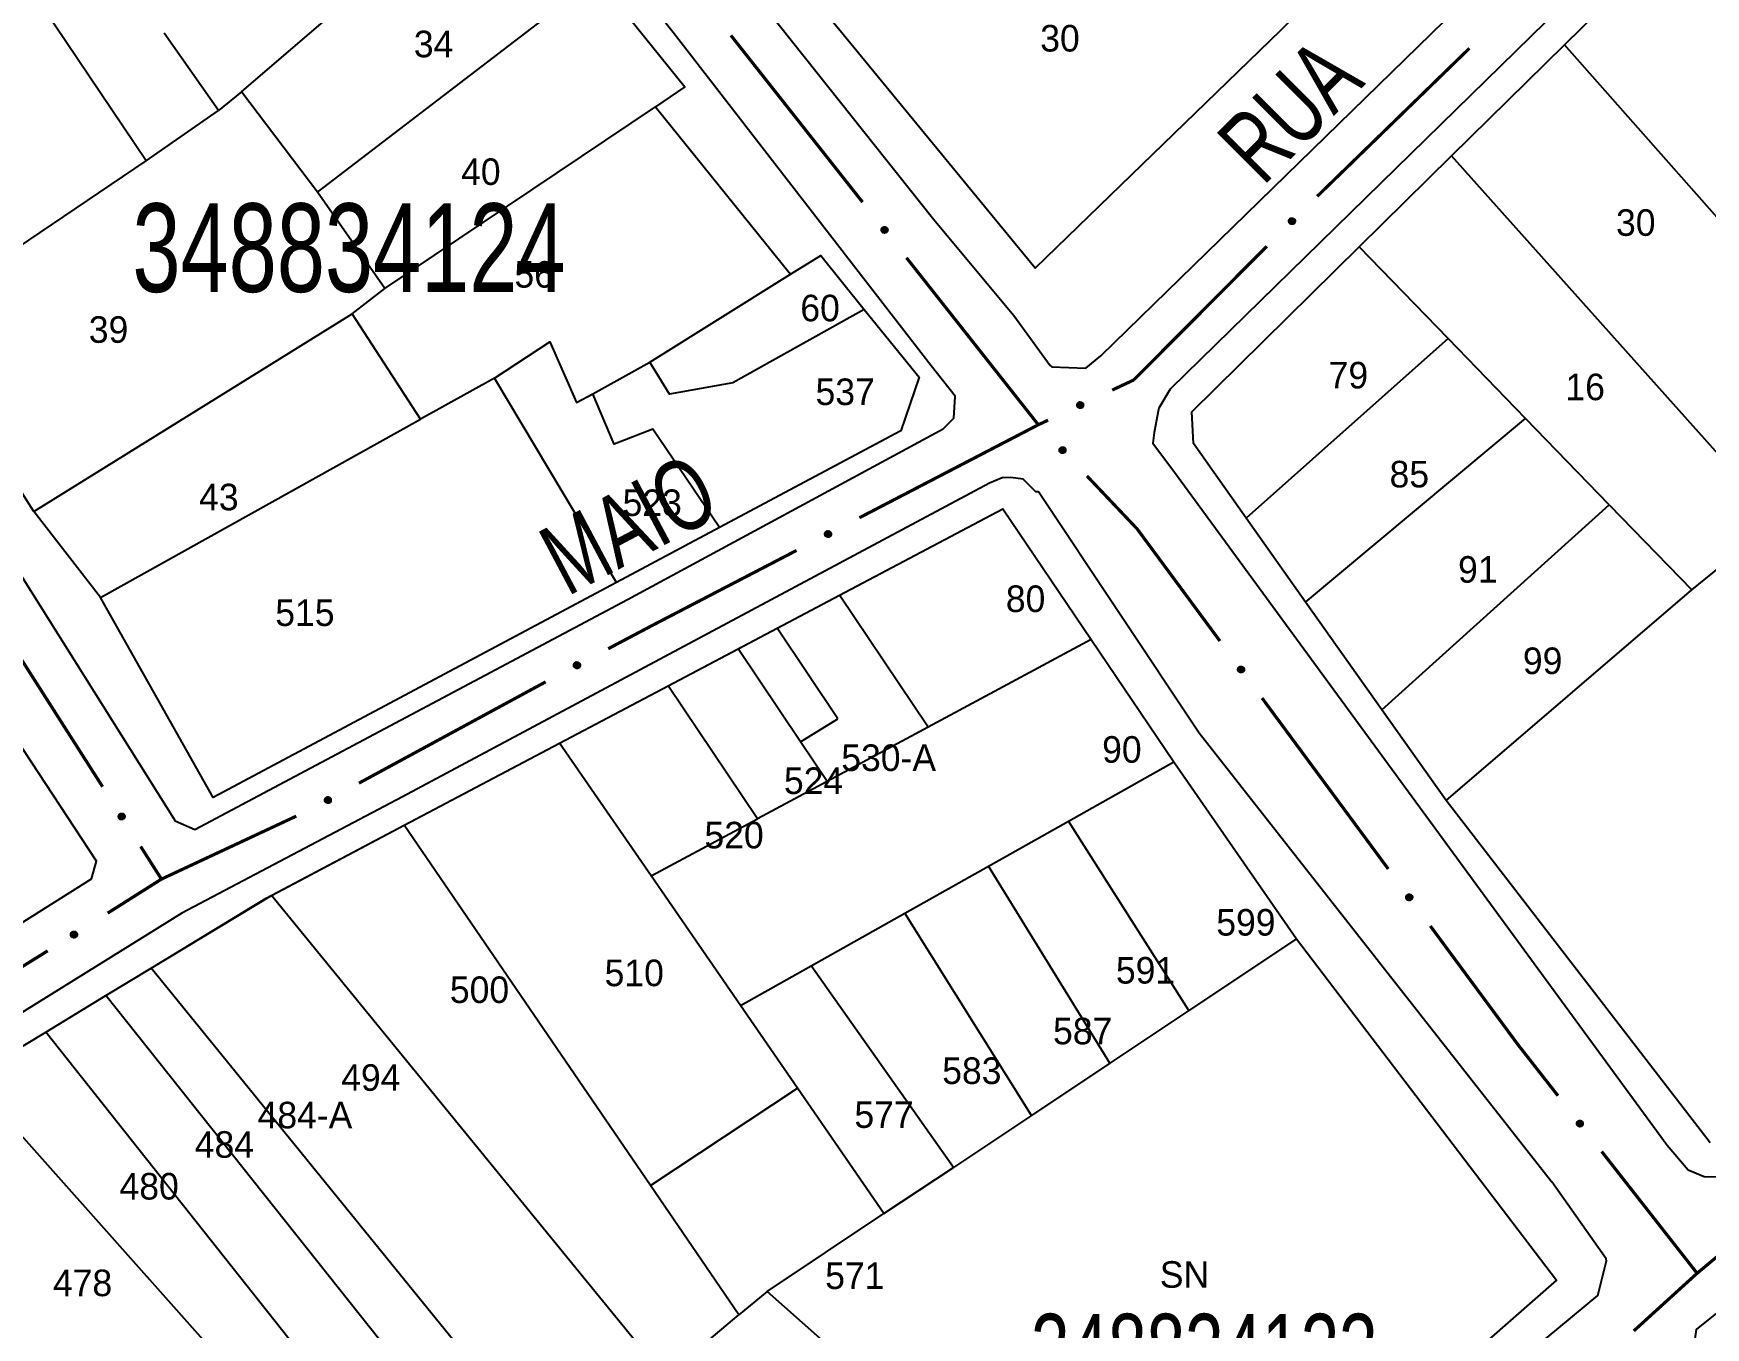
# Model space of a CAD drawing. Extents: x 199577 to 200882, y 4838726 to 4840156.
# Drawn here: x 200110.4 to 200204.8, y 4839526.4 to 4839599.4 of the extents above; entities that cross this region are included whole.
import ezdxf
from ezdxf.enums import TextEntityAlignment as Align

# ---------------------------------------------------------------- set-up
doc = ezdxf.new("R2010")
doc.units = 0
doc.header["$LTSCALE"] = 1.5
doc.header["$MEASUREMENT"] = 0
for name, color, linetype in [('CD_MALHA_LOTES', 7, 'CONTINUOUS'), ('CD_TXT_QUADRA', 2, 'CONTINUOUS'), ('RU-QUADRA', 210, 'CONTINUOUS'), ('SV-EIXO-RUA-PAV', 20, 'CONTINUOUS'), ('SV-RUA-PAVIM', 7, 'CONTINUOUS'), ('SV-TXT-RUA-PAV', 7, 'CONTINUOUS'), ('Th_NmrPorta', 1, 'CONTINUOUS')]:
    doc.layers.add(name, color=color, linetype=linetype)
doc.styles.add('ARIAL', font='ARIAL.SHX')

msp = doc.modelspace()

# ---------------------------------------------------------------- linework, layer by layer
at = {"layer": 'CD_MALHA_LOTES', "linetype": 'Continuous', "flags": 128}
for points in [[(200116.73, 4839592.24), (200101.24, 4839615.25)], [(200122.13, 4839596.15), (200137.06, 4839608.96)], [(200196.85, 4839598.8), (200202.87, 4839604.72)], [(200126.41, 4839590.48), (200142.21, 4839602.58)], [(200142.21, 4839602.58), (200147.16, 4839596.43)], [(200180.81, 4839599.6), (200166.96, 4839586.18), (200155.85, 4839599.69)], [(200120.82, 4839595.08), (200117.75, 4839599.46)], [(200190.47, 4839592.52), (200196.85, 4839598.8)], [(200215.81, 4839577.36), (200196.85, 4839598.8)], [(200122.13, 4839596.15), (200120.82, 4839595.08)], [(200126.41, 4839590.48), (200122.13, 4839596.15)], [(200147.16, 4839596.43), (200145.51, 4839595.29)], [(200116.73, 4839592.24), (200120.82, 4839595.08)], [(200130.22, 4839585.04), (200145.51, 4839595.29)], [(200145.51, 4839595.29), (200153.13, 4839585.84)], [(200103.46, 4839583.29), (200116.73, 4839592.24)], [(200185.26, 4839587.38), (200190.47, 4839592.52)], [(200208.89, 4839571.94), (200190.47, 4839592.52)], [(200130.22, 4839585.04), (200126.41, 4839590.48)], [(200178.87, 4839572.06), (200175.89, 4839576.28), (200175.8, 4839578.07), (200185.26, 4839587.38)], [(200190.27, 4839582.21), (200185.26, 4839587.38)], [(200153.13, 4839585.84), (200154.84, 4839586.9)], [(200154.84, 4839586.9), (200157.3, 4839583.85)], [(200145.19, 4839580.88), (200153.13, 4839585.84)], [(200128.37, 4839583.6), (200130.22, 4839585.04)], [(200110.39, 4839572.45), (200128.37, 4839583.6)], [(200132.23, 4839577.65), (200128.37, 4839583.6)], [(200157.3, 4839583.85), (200149.87, 4839579.7), (200146.29, 4839579.07), (200145.19, 4839580.88)], [(200157.3, 4839583.85), (200160.39, 4839580.02), (200159.37, 4839577), (200149.12, 4839571.53)], [(200110.39, 4839572.45), (200103.46, 4839583.29)], [(200136.41, 4839579.98), (200139.54, 4839582.03), (200141.05, 4839578.59), (200141.96, 4839579.09)], [(200190.27, 4839582.21), (200178.87, 4839572.06)], [(200194.64, 4839577.7), (200190.27, 4839582.21)], [(200141.96, 4839579.09), (200145.19, 4839580.88)], [(200136.41, 4839579.98), (200132.23, 4839577.65)], [(200143.31, 4839568.44), (200136.41, 4839579.98)], [(200149.12, 4839571.53), (200145.35, 4839577.1), (200143.17, 4839576.25), (200141.96, 4839579.09)], [(200114.15, 4839567.59), (200132.23, 4839577.65)], [(200182.22, 4839567.33), (200194.64, 4839577.7)], [(200199.38, 4839572.82), (200194.64, 4839577.7)], [(200114.15, 4839567.59), (200110.39, 4839572.45)], [(200155.89, 4839567.71), (200165.12, 4839572.59)], [(200165.12, 4839572.59), (200170.11, 4839565.21)], [(200186.54, 4839561.24), (200199.38, 4839572.82)], [(200199.38, 4839572.82), (200204.04, 4839568.01)], [(200149.12, 4839571.53), (200143.31, 4839568.44)], [(200182.22, 4839567.33), (200178.87, 4839572.06)], [(200204.04, 4839568.01), (200208.89, 4839571.94)], [(200143.31, 4839568.44), (200120.53, 4839556.29), (200114.15, 4839567.59)], [(200152.37, 4839565.85), (200155.89, 4839567.71)], [(200160.91, 4839560.27), (200155.89, 4839567.71)], [(200190.16, 4839556.12), (200204.04, 4839568.01)], [(200186.54, 4839561.24), (200182.22, 4839567.33)], [(200150.17, 4839564.69), (200152.37, 4839565.85)], [(200155.8, 4839560.74), (200152.37, 4839565.85)], [(200146.22, 4839562.6), (200150.17, 4839564.69)], [(200153.7, 4839559.44), (200150.17, 4839564.69)], [(200170.11, 4839565.21), (200160.91, 4839560.27)], [(200170.11, 4839565.21), (200174.79, 4839558.3)], [(200140.09, 4839559.36), (200146.22, 4839562.6)], [(200151.26, 4839555.08), (200146.22, 4839562.6)], [(200190.16, 4839556.12), (200186.54, 4839561.24)], [(200153.7, 4839559.44), (200155.8, 4839560.74)], [(200160.91, 4839560.27), (200155.21, 4839557.2)], [(200131.31, 4839554.72), (200140.09, 4839559.36)], [(200145.26, 4839551.86), (200140.09, 4839559.36)], [(200155.21, 4839557.2), (200153.7, 4839559.44)], [(200168.84, 4839554.96), (200174.79, 4839558.3)], [(200174.79, 4839558.3), (200181.72, 4839548.31)], [(200155.21, 4839557.2), (200151.26, 4839555.08)], [(200205.08, 4839536.78), (200190.16, 4839556.12)], [(200123.81, 4839550.75), (200131.31, 4839554.72)], [(200145.22, 4839534.37), (200131.31, 4839554.72)], [(200145.26, 4839551.86), (200151.26, 4839555.08)], [(200164.32, 4839552.41), (200168.84, 4839554.96)], [(200175.64, 4839544.26), (200168.84, 4839554.96)], [(200159.58, 4839549.75), (200164.32, 4839552.41)], [(200171.16, 4839541.28), (200164.32, 4839552.41)], [(200150.31, 4839544.54), (200145.26, 4839551.86)], [(200117.02, 4839546.66), (200123.81, 4839550.75)], [(200146.03, 4839523.55), (200123.81, 4839550.75)], [(200154.3, 4839546.78), (200159.58, 4839549.75)], [(200166.74, 4839538.34), (200159.58, 4839549.75)], [(200181.72, 4839548.31), (200175.64, 4839544.26)], [(200181.72, 4839548.31), (200196.39, 4839529.03)], [(200150.31, 4839544.54), (200154.3, 4839546.78)], [(200162.33, 4839535.4), (200154.3, 4839546.78)], [(200114.45, 4839545.1), (200117.02, 4839546.66)], [(200134.85, 4839524.7), (200117.02, 4839546.66)], [(200111.06, 4839543.04), (200114.45, 4839545.1)], [(200132.35, 4839522.62), (200114.45, 4839545.1)], [(200153.53, 4839539.87), (200150.31, 4839544.54)], [(200175.64, 4839544.26), (200171.16, 4839541.28)], [(200106.78, 4839540.45), (200111.06, 4839543.04)], [(200129.27, 4839520.07), (200111.06, 4839543.04)], [(200171.16, 4839541.28), (200166.74, 4839538.34)], [(200126.78, 4839518), (200106.78, 4839540.45)], [(200145.22, 4839534.37), (200153.53, 4839539.87)], [(200158.41, 4839532.79), (200153.53, 4839539.87)], [(200166.74, 4839538.34), (200162.33, 4839535.4)], [(200158.41, 4839532.79), (200162.33, 4839535.4)], [(200150.22, 4839527.07), (200145.22, 4839534.37)], [(200151.82, 4839528.4), (200158.41, 4839532.79)], [(200196.39, 4839529.03), (200173.62, 4839509.06)], [(200151.82, 4839528.4), (200150.22, 4839527.07)], [(200173.62, 4839509.06), (200151.82, 4839528.4)], [(200146.03, 4839523.55), (200150.22, 4839527.07)]]:
    msp.add_lwpolyline(points, dxfattribs=at)
at = {"layer": 'RU-QUADRA', "linetype": 'Continuous', "flags": 128}
for points in [[(200231.35, 4839641.84), (200224.54, 4839635.39), (200218.74, 4839629.9), (200214.81, 4839633.74), (200209.72, 4839628.63), (200204.36, 4839623.24), (200197.07, 4839615.92), (200180.81, 4839599.6), (200166.96, 4839586.18), (200155.85, 4839599.69), (200148.94, 4839608.08), (200136.51, 4839623.2), (200126.3, 4839635.62), (200137.87, 4839646.84)], [(200205.08, 4839536.78), (200190.16, 4839556.12), (200186.54, 4839561.24), (200182.22, 4839567.33), (200178.87, 4839572.06), (200175.89, 4839576.28), (200175.8, 4839578.07), (200185.26, 4839587.38), (200190.47, 4839592.52), (200196.85, 4839598.8), (200202.87, 4839604.72), (200211.65, 4839613.38)], [(200090.26, 4839522.78), (200095.92, 4839529.77), (200099.4, 4839534.07), (200101.6, 4839536.8), (200106.78, 4839540.45), (200111.06, 4839543.04), (200114.45, 4839545.1), (200117.02, 4839546.66), (200123.52, 4839550.6), (200131.31, 4839554.72), (200140.09, 4839559.36), (200146.22, 4839562.6), (200152.37, 4839565.85), (200155.89, 4839567.71), (200165.12, 4839572.59), (200170.11, 4839565.21), (200174.79, 4839558.3), (200181.72, 4839548.31), (200196.39, 4839529.03), (200173.62, 4839509.06)]]:
    msp.add_lwpolyline(points, dxfattribs=at)
msp.add_lwpolyline([(200089.19, 4839605.85), (200101.24, 4839615.25), (200104.77, 4839618), (200113.02, 4839624.44), (200120.13, 4839629.98), (200137.06, 4839608.96), (200142.21, 4839602.58), (200147.16, 4839596.43), (200145.51, 4839595.29), (200153.13, 4839585.84), (200154.84, 4839586.9), (200157.3, 4839583.85), (200160.39, 4839580.02), (200159.37, 4839577), (200149.12, 4839571.53), (200143.31, 4839568.44), (200120.53, 4839556.29), (200114.15, 4839567.59), (200110.39, 4839572.45), (200103.46, 4839583.29)], close=True, dxfattribs=at)
at = {"layer": 'SV-EIXO-RUA-PAV', "const_width": 0.18}
for points in [[(200149.76547, 4839599.327169), (200157.202847, 4839589.909876)], [(200191.482687, 4839598.603537), (200182.879766, 4839590.237549)], [(200180.038984, 4839587.42171), (200172.983288, 4839580.335304)], [(200159.681973, 4839586.770778), (200167.119351, 4839577.353484)], [(200172.52, 4839579.87), (200171.303918, 4839579.299186)], [(200172.983288, 4839580.335304), (200172.52, 4839579.87)], [(200167.13, 4839577.34), (200157.024148, 4839572.087921)], [(200167.682971, 4839577.599557), (200167.13, 4839577.34)], [(200169.871613, 4839574.450988), (200172.625055, 4839571.549512)], [(200172.625055, 4839571.549512), (200172.71, 4839571.46)], [(200172.71, 4839571.46), (200177.389211, 4839565.123931)], [(200153.474855, 4839570.24333), (200145.488945, 4839566.092999)], [(200107.823332, 4839567.015464), (200114.274165, 4839556.89683)], [(200145.31, 4839566), (200142.836357, 4839564.691662)], [(200145.488945, 4839566.092999), (200145.31, 4839566)], [(200139.301197, 4839562.820144), (200128.752703, 4839557.099192)], [(200179.765471, 4839561.906263), (200186.894251, 4839552.253258)], [(200125.21403, 4839555.236853), (200117.965893, 4839551.850925)], [(200116.424443, 4839553.523952), (200117.499582, 4839551.837513)], [(200117.6, 4839551.68), (200114.560515, 4839549.758063)], [(200117.499582, 4839551.837513), (200117.6, 4839551.68)], [(200117.965893, 4839551.850925), (200117.6, 4839551.68)], [(200189.270511, 4839549.03559), (200194.023031, 4839542.600254)], [(200111.173448, 4839547.630248), (200106.080668, 4839544.45793)], [(200194.023031, 4839542.600254), (200194.23, 4839542.32)], [(200194.23, 4839542.32), (200196.482497, 4839539.445894)], [(200198.949901, 4839536.297574), (200203.884709, 4839530.000935)], [(200208.302893, 4839532.729031), (200204.464942, 4839529.524327)], [(200203.884709, 4839530.000935), (200204.34, 4839529.42)], [(200204.34, 4839529.42), (200200.76236, 4839526.164348)], [(200204.464942, 4839529.524327), (200204.34, 4839529.42)]]:
    msp.add_lwpolyline(points, dxfattribs=at)
at = {"layer": 'SV-EIXO-RUA-PAV'}
for points in [[(200158.439748, 4839588.52131), (200158.488399, 4839588.516292), (200158.529185, 4839588.502032), (200158.55978, 4839588.480347), (200158.581819, 4839588.454135), (200158.601346, 4839588.424779), (200158.614503, 4839588.390839), (200158.620762, 4839588.349934), (200158.616072, 4839588.301096), (200158.598717, 4839588.260274), (200158.579062, 4839588.229142), (200158.553053, 4839588.204587), (200158.524218, 4839588.186096), (200158.48851, 4839588.173594), (200158.446996, 4839588.167656), (200158.398001, 4839588.173561), (200158.358111, 4839588.187816), (200158.329069, 4839588.209568), (200158.304549, 4839588.235872), (200158.284973, 4839588.266081), (200158.272249, 4839588.299472), (200158.266346, 4839588.341281), (200158.272815, 4839588.389562), (200158.286578, 4839588.42951), (200158.307916, 4839588.458849), (200158.334356, 4839588.482407), (200158.363562, 4839588.50235), (200158.397129, 4839588.516996), (200158.439748, 4839588.52131)], [(200181.629507, 4839588.86314), (200181.630306, 4839588.814238), (200181.620993, 4839588.772046), (200181.603097, 4839588.739091), (200181.579689, 4839588.714094), (200181.552862, 4839588.691217), (200181.520726, 4839588.67412), (200181.480855, 4839588.663045), (200181.431805, 4839588.661899), (200181.38921, 4839588.67428), (200181.355963, 4839588.690096), (200181.328492, 4839588.713004), (200181.306705, 4839588.739438), (200181.290049, 4839588.773406), (200181.27922, 4839588.813921), (200181.279262, 4839588.86327), (200181.288676, 4839588.904572), (200181.306822, 4839588.935993), (200181.330027, 4839588.963465), (200181.357695, 4839588.986492), (200181.389338, 4839589.003093), (200181.43015, 4839589.013922), (200181.478857, 4839589.013236), (200181.520157, 4839589.004317), (200181.551825, 4839588.986616), (200181.578357, 4839588.963163), (200181.601629, 4839588.936534), (200181.62016, 4839588.904945), (200181.629507, 4839588.86314)], [(200169.670283, 4839578.410774), (200169.654325, 4839578.364542), (200169.631156, 4839578.328071), (200169.603077, 4839578.303215), (200169.572537, 4839578.28772), (200169.539508, 4839578.275386), (200169.503464, 4839578.270299), (200169.462208, 4839578.273514), (200169.415719, 4839578.289196), (200169.379918, 4839578.315386), (200169.354076, 4839578.341611), (200169.336085, 4839578.372526), (200169.324642, 4839578.404813), (200169.320595, 4839578.442428), (200169.324262, 4839578.484205), (200169.341162, 4839578.53057), (200169.364122, 4839578.566169), (200169.391913, 4839578.589498), (200169.423107, 4839578.607389), (200169.456978, 4839578.619576), (200169.492389, 4839578.624366), (200169.534445, 4839578.620599), (200169.579986, 4839578.603311), (200169.615753, 4839578.580817), (200169.639466, 4839578.553361), (200169.656388, 4839578.522254), (200169.669161, 4839578.489276), (200169.675783, 4839578.453256), (200169.670283, 4839578.410774)], [(200168.475838, 4839576.081722), (200168.524743, 4839576.081135), (200168.566654, 4839576.07063), (200168.599088, 4839576.051808), (200168.623413, 4839576.027701), (200168.64552, 4839576.000236), (200168.661699, 4839575.967628), (200168.67164, 4839575.927459), (200168.671395, 4839575.878397), (200168.657812, 4839575.83617), (200168.64106, 4839575.803384), (200168.617383, 4839575.776573), (200168.590343, 4839575.755544), (200168.555915, 4839575.739858), (200168.51511, 4839575.730182), (200168.465782, 4839575.731621), (200168.424764, 4839575.742202), (200168.39387, 4839575.761232), (200168.367066, 4839575.785205), (200168.344833, 4839575.813516), (200168.329135, 4839575.845616), (200168.319466, 4839575.886718), (200168.321533, 4839575.935386), (200168.331618, 4839575.976417), (200168.35021, 4839576.00757), (200168.374406, 4839576.033427), (200168.401683, 4839576.055935), (200168.433785, 4839576.073564), (200168.475838, 4839576.081722)], [(200155.427756, 4839571.134206), (200155.41368, 4839571.087367), (200155.392004, 4839571.04999), (200155.364952, 4839571.024019), (200155.335063, 4839571.007302), (200155.302559, 4839570.993644), (200155.26675, 4839570.987104), (200155.225399, 4839570.988649), (200155.178314, 4839571.002439), (200155.141484, 4839571.027161), (200155.114603, 4839571.05232), (200155.095377, 4839571.082482), (200155.082638, 4839571.114281), (200155.077075, 4839571.151702), (200155.079049, 4839571.193592), (200155.094062, 4839571.240602), (200155.115564, 4839571.2771), (200155.142389, 4839571.301534), (200155.172835, 4839571.32067), (200155.206186, 4839571.334216), (200155.241374, 4839571.340434), (200155.283548, 4839571.338369), (200155.32975, 4839571.322937), (200155.366398, 4839571.301907), (200155.391201, 4839571.275432), (200155.409366, 4839571.245034), (200155.423462, 4839571.212599), (200155.431534, 4839571.176877), (200155.427756, 4839571.134206)], [(200141.246892, 4839563.726446), (200141.233154, 4839563.679506), (200141.211749, 4839563.641973), (200141.184886, 4839563.615808), (200141.155118, 4839563.598875), (200141.122714, 4839563.584983), (200141.086953, 4839563.578185), (200141.045591, 4839563.579431), (200140.998408, 4839563.592881), (200140.9614, 4839563.617336), (200140.934338, 4839563.6423), (200140.914895, 4839563.672323), (200140.901927, 4839563.704029), (200140.896094, 4839563.741408), (200140.897766, 4839563.783312), (200140.912439, 4839563.83043), (200140.933677, 4839563.867082), (200140.960325, 4839563.891708), (200140.990632, 4839563.911064), (200141.023884, 4839563.924851), (200141.059026, 4839563.931322), (200141.101214, 4839563.929562), (200141.147527, 4839563.914464), (200141.184325, 4839563.893699), (200141.209319, 4839563.867404), (200141.227703, 4839563.837137), (200141.242032, 4839563.804805), (200141.250363, 4839563.769142), (200141.246892, 4839563.726446)], [(200178.580536, 4839563.696071), (200178.628999, 4839563.689482), (200178.669303, 4839563.673909), (200178.69918, 4839563.651246), (200178.720359, 4839563.624334), (200178.738926, 4839563.594362), (200178.750978, 4839563.560014), (200178.75591, 4839563.518928), (200178.749642, 4839563.470267), (200178.730976, 4839563.430028), (200178.710324, 4839563.399548), (200178.683534, 4839563.375848), (200178.654115, 4839563.358299), (200178.618022, 4839563.34696), (200178.576337, 4839563.342368), (200178.527559, 4839563.349855), (200178.488151, 4839563.365393), (200178.459828, 4839563.388073), (200178.436172, 4839563.415157), (200178.417584, 4839563.445983), (200178.405947, 4839563.479768), (200178.4014, 4839563.521747), (200178.409427, 4839563.569793), (200178.424476, 4839563.609275), (200178.446752, 4839563.637909), (200178.473941, 4839563.660598), (200178.503776, 4839563.679586), (200178.537799, 4839563.693139), (200178.580536, 4839563.696071)], [(200127.173402, 4839556.117434), (200127.160155, 4839556.070354), (200127.139143, 4839556.0326), (200127.112554, 4839556.006155), (200127.082965, 4839555.988913), (200127.050707, 4839555.974683), (200127.01502, 4839555.967511), (200126.973647, 4839555.968326), (200126.926326, 4839555.981283), (200126.889065, 4839556.00535), (200126.861744, 4839556.03003), (200126.841989, 4839556.059849), (200126.82869, 4839556.091417), (200126.822466, 4839556.128734), (200126.823701, 4839556.170653), (200126.837881, 4839556.217921), (200126.858735, 4839556.254793), (200126.885125, 4839556.279696), (200126.915228, 4839556.299367), (200126.948335, 4839556.3135), (200126.983407, 4839556.320338), (200127.025611, 4839556.319019), (200127.072079, 4839556.304405), (200127.109092, 4839556.284025), (200127.134359, 4839556.257992), (200127.153058, 4839556.227919), (200127.167724, 4839556.195739), (200127.176427, 4839556.160165), (200127.173402, 4839556.117434)], [(200115.364888, 4839555.390722), (200115.412785, 4839555.380829), (200115.451928, 4839555.362532), (200115.480183, 4839555.337875), (200115.499469, 4839555.309576), (200115.515939, 4839555.278403), (200115.52561, 4839555.24331), (200115.527717, 4839555.201983), (200115.51813, 4839555.153865), (200115.496751, 4839555.114999), (200115.47406, 4839555.086006), (200115.44571, 4839555.064196), (200115.415158, 4839555.048703), (200115.378373, 4839555.039863), (200115.336471, 4839555.038137), (200115.288321, 4839555.048948), (200115.25007, 4839555.067149), (200115.223367, 4839555.091716), (200115.201621, 4839555.120356), (200115.185188, 4839555.152383), (200115.175893, 4839555.186886), (200115.174232, 4839555.229078), (200115.185531, 4839555.276461), (200115.203249, 4839555.314819), (200115.227434, 4839555.34186), (200115.256113, 4839555.362634), (200115.287179, 4839555.379534), (200115.322051, 4839555.390724), (200115.364888, 4839555.390722)], [(200188.085576, 4839550.825398), (200188.134039, 4839550.818809), (200188.174343, 4839550.803237), (200188.20422, 4839550.780573), (200188.225399, 4839550.753662), (200188.243966, 4839550.72369), (200188.256018, 4839550.689342), (200188.260951, 4839550.648256), (200188.254682, 4839550.599595), (200188.236016, 4839550.559356), (200188.215364, 4839550.528876), (200188.188574, 4839550.505175), (200188.159155, 4839550.487627), (200188.123063, 4839550.476287), (200188.081377, 4839550.471696), (200188.0326, 4839550.479183), (200187.993191, 4839550.494721), (200187.964868, 4839550.517401), (200187.941212, 4839550.544485), (200187.922624, 4839550.575311), (200187.910987, 4839550.609096), (200187.90644, 4839550.651075), (200187.914467, 4839550.699121), (200187.929516, 4839550.738602), (200187.951792, 4839550.767236), (200187.978981, 4839550.789926), (200188.008816, 4839550.808914), (200188.042839, 4839550.822466), (200188.085576, 4839550.825398)], [(200112.830157, 4839548.532531), (200112.819764, 4839548.484739), (200112.801059, 4839548.44579), (200112.776108, 4839548.417795), (200112.747609, 4839548.398806), (200112.716264, 4839548.382663), (200112.681072, 4839548.373359), (200112.639725, 4839548.371685), (200112.591711, 4839548.381775), (200112.553071, 4839548.403559), (200112.524316, 4839548.426552), (200112.502804, 4839548.455129), (200112.487632, 4839548.485841), (200112.479177, 4839548.522717), (200112.47789, 4839548.564634), (200112.489203, 4839548.612669), (200112.507803, 4839548.650728), (200112.532648, 4839548.677172), (200112.561515, 4839548.698617), (200112.593712, 4839548.714714), (200112.62831, 4839548.723648), (200112.670517, 4839548.724868), (200112.717779, 4839548.713073), (200112.75595, 4839548.694955), (200112.782736, 4839548.670488), (200112.803209, 4839548.641593), (200112.819783, 4839548.610352), (200112.830608, 4839548.575366), (200112.830157, 4839548.532531)], [(200197.714212, 4839538.052725), (200197.762843, 4839538.047527), (200197.803576, 4839538.033115), (200197.83409, 4839538.011315), (200197.856031, 4839537.985021), (200197.875448, 4839537.955593), (200197.888479, 4839537.921604), (200197.894585, 4839537.880677), (200197.889713, 4839537.831856), (200197.872206, 4839537.791099), (200197.852435, 4839537.76004), (200197.826335, 4839537.735583), (200197.797431, 4839537.717199), (200197.761677, 4839537.704831), (200197.720141, 4839537.699048), (200197.671168, 4839537.705135), (200197.631332, 4839537.719539), (200197.602371, 4839537.741399), (200197.577949, 4839537.767794), (200197.558486, 4839537.798076), (200197.545887, 4839537.831514), (200197.540139, 4839537.873345), (200197.546788, 4839537.921601), (200197.5607, 4839537.961497), (200197.582148, 4839537.990757), (200197.608676, 4839538.014216), (200197.637955, 4839538.03405), (200197.671576, 4839538.048571), (200197.714212, 4839538.052725)]]:
    msp.add_lwpolyline(points, close=True, dxfattribs=at)
for points in [[(200158.266346, 4839588.341281), (200158.446996, 4839588.167656)], [(200158.272249, 4839588.299472), (200158.398001, 4839588.173561)], [(200158.272815, 4839588.389562), (200158.48851, 4839588.173594)], [(200158.27316, 4839588.363356), (200158.465465, 4839588.172697)], [(200158.274578, 4839588.317529), (200158.417326, 4839588.176409)], [(200158.280255, 4839588.407212), (200158.502609, 4839588.182906)], [(200158.286578, 4839588.42951), (200158.524218, 4839588.186096)], [(200158.298794, 4839588.440979), (200158.536371, 4839588.197399)], [(200158.307916, 4839588.458849), (200158.553053, 4839588.204587)], [(200158.322408, 4839588.468322), (200158.562917, 4839588.216625)], [(200158.334356, 4839588.482407), (200158.579062, 4839588.229142)], [(200158.352166, 4839588.490085), (200158.587206, 4839588.249717)], [(200158.363562, 4839588.50235), (200158.598717, 4839588.260274)], [(200158.383166, 4839588.505874), (200158.604899, 4839588.284556)], [(200158.397129, 4839588.516996), (200158.616072, 4839588.301096)], [(200158.417548, 4839588.517379), (200158.614756, 4839588.327115)], [(200158.439748, 4839588.52131), (200158.620762, 4839588.349934)], [(200158.466137, 4839588.5175), (200158.612719, 4839588.375929)], [(200158.488399, 4839588.516292), (200158.614503, 4839588.390839)], [(200158.511684, 4839588.508263), (200158.601664, 4839588.414145)], [(200158.529185, 4839588.502032), (200158.601346, 4839588.424779)], [(200181.43015, 4839589.013922), (200181.27922, 4839588.813921)], [(200181.389338, 4839589.003093), (200181.279262, 4839588.86327)], [(200181.407544, 4839589.002926), (200181.284386, 4839588.844421)], [(200181.452878, 4839589.009779), (200181.28642, 4839588.796182)], [(200181.370905, 4839588.991268), (200181.288149, 4839588.888813)], [(200181.357695, 4839588.986492), (200181.288676, 4839588.904572)], [(200181.478857, 4839589.013236), (200181.290049, 4839588.773406)], [(200181.497266, 4839589.007945), (200181.300971, 4839588.760514)], [(200181.520157, 4839589.004317), (200181.306705, 4839588.739438)], [(200181.532997, 4839588.99355), (200181.319372, 4839588.728713)], [(200181.551825, 4839588.986616), (200181.328492, 4839588.713004)], [(200181.562952, 4839588.973353), (200181.341616, 4839588.70464)], [(200181.578357, 4839588.963163), (200181.355963, 4839588.690096)], [(200181.588097, 4839588.946391), (200181.37736, 4839588.684455)], [(200181.601629, 4839588.936534), (200181.38921, 4839588.67428)], [(200181.607457, 4839588.917487), (200181.414054, 4839588.671027)], [(200181.62016, 4839588.904945), (200181.431805, 4839588.661899)], [(200181.622966, 4839588.884716), (200181.457483, 4839588.666297)], [(200181.629507, 4839588.86314), (200181.480855, 4839588.663045)], [(200181.62886, 4839588.836485), (200181.50571, 4839588.67412)], [(200181.630306, 4839588.814238), (200181.520726, 4839588.67412)], [(200181.625101, 4839588.790163), (200181.542341, 4839588.689638)], [(200181.620993, 4839588.772046), (200181.552862, 4839588.691217)], [(200158.281799, 4839588.279764), (200158.373696, 4839588.18542)], [(200158.284973, 4839588.266081), (200158.358111, 4839588.187816)], [(200169.579986, 4839578.603311), (200169.320595, 4839578.442428)], [(200169.534445, 4839578.620599), (200169.324262, 4839578.484205)], [(200169.615753, 4839578.580817), (200169.324642, 4839578.404813)], [(200169.554389, 4839578.608938), (200169.324967, 4839578.465074)], [(200169.595479, 4839578.592049), (200169.326454, 4839578.42658)], [(200169.624141, 4839578.566311), (200169.332882, 4839578.390406)], [(200169.639466, 4839578.553361), (200169.336085, 4839578.372526)], [(200169.509443, 4839578.617988), (200169.339538, 4839578.511104)], [(200169.492389, 4839578.624366), (200169.341162, 4839578.53057)], [(200169.645392, 4839578.537094), (200169.345562, 4839578.360181)], [(200169.656388, 4839578.522254), (200169.354076, 4839578.341611)], [(200169.471025, 4839578.619551), (200169.358242, 4839578.551539)], [(200169.456978, 4839578.619576), (200169.364122, 4839578.566169)], [(200169.659811, 4839578.503164), (200169.372258, 4839578.328998)], [(200169.669161, 4839578.489276), (200169.379918, 4839578.315386)], [(200169.66813, 4839578.469384), (200169.402155, 4839578.30384)], [(200169.675783, 4839578.453256), (200169.415719, 4839578.289196)], [(200169.671508, 4839578.433286), (200169.441355, 4839578.284556)], [(200169.670283, 4839578.410774), (200169.462208, 4839578.273514)], [(200169.660568, 4839578.385944), (200169.489352, 4839578.27543)], [(200169.654325, 4839578.364542), (200169.503464, 4839578.270299)], [(200169.641208, 4839578.343695), (200169.52908, 4839578.277497)], [(200169.631156, 4839578.328071), (200169.539508, 4839578.275386)], [(200168.35021, 4839576.00757), (200168.617383, 4839575.776573)], [(200168.363783, 4839576.018317), (200168.626116, 4839575.789455)], [(200168.374406, 4839576.033427), (200168.64106, 4839575.803384)], [(200168.391446, 4839576.042688), (200168.647305, 4839575.824613)], [(200168.401683, 4839576.055935), (200168.657812, 4839575.83617)], [(200168.420887, 4839576.061221), (200168.661768, 4839575.860912)], [(200168.433785, 4839576.073564), (200168.671395, 4839575.878397)], [(200168.454086, 4839576.075795), (200168.667727, 4839575.904189)], [(200168.475838, 4839576.081722), (200168.67164, 4839575.927459)], [(200168.502464, 4839576.08032), (200168.661273, 4839575.952618)], [(200168.524743, 4839576.081135), (200168.661699, 4839575.967628)], [(200168.54866, 4839576.07525), (200168.6468, 4839575.989674)], [(200168.566654, 4839576.07063), (200168.64552, 4839576.000236)], [(200168.319466, 4839575.886718), (200168.51511, 4839575.730182)], [(200168.321533, 4839575.935386), (200168.555915, 4839575.739858)], [(200168.324252, 4839575.90932), (200168.533046, 4839575.736876)], [(200168.327343, 4839575.953638), (200168.569112, 4839575.75041)], [(200168.329135, 4839575.845616), (200168.465782, 4839575.731621)], [(200168.329817, 4839575.86381), (200168.484769, 4839575.736209)], [(200168.331618, 4839575.976417), (200168.590343, 4839575.755544)], [(200168.340432, 4839575.826855), (200168.440501, 4839575.741229)], [(200168.342745, 4839575.988947), (200168.601422, 4839575.767902)], [(200168.344833, 4839575.813516), (200168.424764, 4839575.742202)], [(200155.32975, 4839571.322937), (200155.077075, 4839571.151702)], [(200155.283548, 4839571.338369), (200155.079049, 4839571.193592)], [(200155.303947, 4839571.327525), (200155.080527, 4839571.174505)], [(200155.366398, 4839571.301907), (200155.082638, 4839571.114281)], [(200155.345686, 4839571.31231), (200155.083569, 4839571.136103)], [(200155.375365, 4839571.287751), (200155.091454, 4839571.100218)], [(200155.258672, 4839571.334751), (200155.093225, 4839571.221087)], [(200155.241374, 4839571.340434), (200155.094062, 4839571.240602)], [(200155.220222, 4839571.33476), (200155.11028, 4839571.262244)], [(200155.206186, 4839571.334216), (200155.115564, 4839571.2771)], [(200155.391201, 4839571.275432), (200155.095377, 4839571.082482)], [(200155.39778, 4839571.259418), (200155.105345, 4839571.07053)], [(200155.409366, 4839571.245034), (200155.114603, 4839571.05232)], [(200155.413558, 4839571.226098), (200155.13328, 4839571.040452)], [(200155.423462, 4839571.212599), (200155.141484, 4839571.027161)], [(200155.423236, 4839571.192682), (200155.164169, 4839571.016523)], [(200155.431534, 4839571.176877), (200155.178314, 4839571.002439)], [(200155.42807, 4839571.156749), (200155.204116, 4839570.998839)], [(200155.427756, 4839571.134206), (200155.225399, 4839570.988649)], [(200155.419052, 4839571.109004), (200155.252442, 4839570.99166)], [(200155.41368, 4839571.087367), (200155.26675, 4839570.987104)], [(200155.401415, 4839571.066007), (200155.292055, 4839570.995332)], [(200155.392004, 4839571.04999), (200155.302559, 4839570.993644)], [(200141.147527, 4839563.914464), (200140.896094, 4839563.741408)], [(200141.101214, 4839563.929562), (200140.897766, 4839563.783312)], [(200141.121691, 4839563.918865), (200140.899382, 4839563.764236)], [(200141.184325, 4839563.893699), (200140.901927, 4839563.704029)], [(200141.163539, 4839563.903952), (200140.902701, 4839563.725857)], [(200141.193394, 4839563.879609), (200140.910845, 4839563.69003)], [(200141.076364, 4839563.925764), (200140.911743, 4839563.810909)], [(200141.059026, 4839563.931322), (200140.912439, 4839563.83043)], [(200141.209319, 4839563.867404), (200140.914895, 4839563.672323)], [(200141.216013, 4839563.851437), (200140.92495, 4839563.660444)], [(200141.037916, 4839563.925495), (200140.928501, 4839563.852188)], [(200141.023884, 4839563.924851), (200140.933677, 4839563.867082)], [(200141.227703, 4839563.837137), (200140.934338, 4839563.6423)], [(200141.232032, 4839563.818232), (200140.9531, 4839563.630568)], [(200141.242032, 4839563.804805), (200140.9614, 4839563.617336)], [(200141.24195, 4839563.784887), (200140.984162, 4839563.606862)], [(200141.250363, 4839563.769142), (200140.998408, 4839563.592881)], [(200141.247043, 4839563.74899), (200141.024235, 4839563.589467)], [(200141.246892, 4839563.726446), (200141.045591, 4839563.579431)], [(200141.23837, 4839563.701181), (200141.072612, 4839563.582638)], [(200141.233154, 4839563.679506), (200141.086953, 4839563.578185)], [(200141.221045, 4839563.658058), (200141.112198, 4839563.586595)], [(200141.211749, 4839563.641973), (200141.122714, 4839563.584983)], [(200178.4014, 4839563.521747), (200178.576337, 4839563.342368)], [(200178.405947, 4839563.479768), (200178.527559, 4839563.349855)], [(200178.408859, 4839563.497741), (200178.546966, 4839563.352076)], [(200178.408925, 4839563.54359), (200178.59496, 4839563.346809)], [(200178.409427, 4839563.569793), (200178.618022, 4839563.34696)], [(200178.414855, 4839563.459762), (200178.50365, 4839563.362495)], [(200178.417435, 4839563.587193), (200178.632415, 4839563.355811)], [(200178.417584, 4839563.445983), (200178.488151, 4839563.365393)], [(200178.424476, 4839563.609275), (200178.654115, 4839563.358299)], [(200178.437057, 4839563.620343), (200178.666628, 4839563.369203)], [(200178.446752, 4839563.637909), (200178.683534, 4839563.375848)], [(200178.461543, 4839563.646907), (200178.693782, 4839563.38756)], [(200178.473941, 4839563.660598), (200178.710324, 4839563.399548)], [(200178.49199, 4839563.667696), (200178.719129, 4839563.419849)], [(200178.503776, 4839563.679586), (200178.730976, 4839563.430028)], [(200178.523484, 4839563.682474), (200178.737941, 4839563.454097)], [(200178.537799, 4839563.693139), (200178.749642, 4839563.470267)], [(200178.558221, 4839563.69286), (200178.749169, 4839563.496315)], [(200178.580536, 4839563.696071), (200178.75591, 4839563.518928)], [(200178.606788, 4839563.691409), (200178.748712, 4839563.54517)], [(200178.628999, 4839563.689482), (200178.750978, 4839563.560014)], [(200178.652012, 4839563.680704), (200178.7389, 4839563.583723)], [(200178.669303, 4839563.673909), (200178.738926, 4839563.594362)], [(200127.072079, 4839556.304405), (200126.822466, 4839556.128734)], [(200127.025611, 4839556.319019), (200126.823701, 4839556.170653)], [(200127.046199, 4839556.308536), (200126.825516, 4839556.151595)], [(200127.109092, 4839556.284025), (200126.82869, 4839556.091417)], [(200127.0882, 4839556.294061), (200126.829235, 4839556.113252)], [(200127.000803, 4839556.314961), (200126.837389, 4839556.198394)], [(200127.118308, 4839556.27003), (200126.837753, 4839556.077512)], [(200126.983407, 4839556.320338), (200126.837881, 4839556.217921)], [(200127.134359, 4839556.257992), (200126.841989, 4839556.059849)], [(200127.141219, 4839556.242097), (200126.852166, 4839556.048075)], [(200126.962359, 4839556.314291), (200126.853715, 4839556.239846)], [(200126.948335, 4839556.3135), (200126.858735, 4839556.254793)], [(200127.153058, 4839556.227919), (200126.861744, 4839556.03003)], [(200127.157584, 4839556.20906), (200126.880627, 4839556.018494)], [(200127.167724, 4839556.195739), (200126.889065, 4839556.00535)], [(200127.16785, 4839556.175821), (200126.911935, 4839555.995114)], [(200115.174232, 4839555.229078), (200115.336471, 4839555.038137)], [(200115.183236, 4839555.250354), (200115.355354, 4839555.041292)], [(200115.185531, 4839555.276461), (200115.378373, 4839555.039863)], [(200115.194712, 4839555.293272), (200115.393338, 4839555.047707)], [(200115.203249, 4839555.314819), (200115.415158, 4839555.048703)], [(200115.216559, 4839555.325), (200115.428388, 4839555.058725)], [(200115.227434, 4839555.34186), (200115.44571, 4839555.064196)], [(200115.242807, 4839555.349824), (200115.456736, 4839555.075179)], [(200115.256113, 4839555.362634), (200115.47406, 4839555.086006)], [(200115.274606, 4839555.368479), (200115.484235, 4839555.105656)], [(200115.287179, 4839555.379534), (200115.496751, 4839555.114999)], [(200115.307038, 4839555.381064), (200115.505348, 4839555.138534)], [(200115.322051, 4839555.390724), (200115.51813, 4839555.153865)], [(200115.342405, 4839555.389047), (200115.519443, 4839555.179884)], [(200115.364888, 4839555.390722), (200115.527717, 4839555.201983)], [(200115.390759, 4839555.384273), (200115.522333, 4839555.228656)], [(200115.412785, 4839555.380829), (200115.52561, 4839555.24331)], [(200115.435144, 4839555.370495), (200115.515184, 4839555.26779)], [(200115.451928, 4839555.362532), (200115.515939, 4839555.278403)], [(200127.176427, 4839556.160165), (200126.926326, 4839555.981283)], [(200127.173318, 4839556.139979), (200126.952188, 4839555.978138)], [(200127.173402, 4839556.117434), (200126.973647, 4839555.968326)], [(200127.165144, 4839556.092083), (200127.000633, 4839555.971815)], [(200127.160155, 4839556.070354), (200127.01502, 4839555.967511)], [(200127.14827, 4839556.04878), (200127.040175, 4839555.976185)], [(200127.139143, 4839556.0326), (200127.050707, 4839555.974683)], [(200115.175893, 4839555.186886), (200115.288321, 4839555.048948)], [(200115.180029, 4839555.204618), (200115.307834, 4839555.049835)], [(200115.183409, 4839555.166317), (200115.265334, 4839555.063195)], [(200115.185188, 4839555.152383), (200115.25007, 4839555.067149)], [(200187.90644, 4839550.651075), (200188.081377, 4839550.471696)], [(200187.910987, 4839550.609096), (200188.0326, 4839550.479183)], [(200187.913899, 4839550.627069), (200188.052006, 4839550.481404)], [(200187.913965, 4839550.672918), (200188.1, 4839550.476136)], [(200187.914467, 4839550.699121), (200188.123063, 4839550.476287)], [(200187.919895, 4839550.58909), (200188.00869, 4839550.491822)], [(200187.922475, 4839550.716521), (200188.137455, 4839550.485138)], [(200187.922624, 4839550.575311), (200187.993191, 4839550.494721)], [(200187.929516, 4839550.738602), (200188.159155, 4839550.487627)], [(200187.942097, 4839550.749671), (200188.171669, 4839550.498531)], [(200187.951792, 4839550.767236), (200188.188574, 4839550.505175)], [(200187.966583, 4839550.776235), (200188.198823, 4839550.516888)], [(200187.978981, 4839550.789926), (200188.215364, 4839550.528876)], [(200187.99703, 4839550.797024), (200188.224169, 4839550.549177)], [(200188.008816, 4839550.808914), (200188.236016, 4839550.559356)], [(200188.028524, 4839550.811801), (200188.242981, 4839550.583425)], [(200188.042839, 4839550.822466), (200188.254682, 4839550.599595)], [(200188.063261, 4839550.822188), (200188.25421, 4839550.625643)], [(200188.085576, 4839550.825398), (200188.260951, 4839550.648256)], [(200188.111828, 4839550.820737), (200188.253752, 4839550.674497)], [(200188.134039, 4839550.818809), (200188.256018, 4839550.689342)], [(200188.157053, 4839550.810031), (200188.24394, 4839550.713051)], [(200188.174343, 4839550.803237), (200188.243966, 4839550.72369)], [(200112.670517, 4839548.724868), (200112.47789, 4839548.564634)], [(200112.717779, 4839548.713073), (200112.479177, 4839548.522717)], [(200112.691698, 4839548.715642), (200112.480847, 4839548.545719)], [(200112.734493, 4839548.703717), (200112.486864, 4839548.50767)], [(200112.75595, 4839548.694955), (200112.487632, 4839548.485841)], [(200112.62831, 4839548.723648), (200112.489203, 4839548.612669)], [(200112.645997, 4839548.719327), (200112.489886, 4839548.593147)], [(200112.765991, 4839548.681539), (200112.497514, 4839548.472507)], [(200112.782736, 4839548.670488), (200112.502804, 4839548.455129)], [(200112.607663, 4839548.716347), (200112.50369, 4839548.635506)], [(200112.593712, 4839548.714714), (200112.507803, 4839548.650728)], [(200112.790539, 4839548.655033), (200112.513671, 4839548.443988)], [(200112.803209, 4839548.641593), (200112.524316, 4839548.426552)], [(200112.80886, 4839548.62304), (200112.543859, 4839548.416172)], [(200112.819783, 4839548.610352), (200112.553071, 4839548.403559)], [(200112.821106, 4839548.590478), (200112.576515, 4839548.394716)], [(200112.830608, 4839548.575366), (200112.591711, 4839548.381775)], [(200112.828718, 4839548.55503), (200112.617715, 4839548.38019)], [(200112.830157, 4839548.532531), (200112.639725, 4839548.371685)], [(200112.823438, 4839548.506729), (200112.666453, 4839548.37679)], [(200112.819764, 4839548.484739), (200112.681072, 4839548.373359)], [(200112.809197, 4839548.46249), (200112.705661, 4839548.383529)], [(200112.801059, 4839548.44579), (200112.716264, 4839548.382663)], [(200197.540139, 4839537.873345), (200197.720141, 4839537.699048)], [(200197.545887, 4839537.831514), (200197.671168, 4839537.705135)], [(200197.546788, 4839537.921601), (200197.761677, 4839537.704831)], [(200197.547036, 4839537.895394), (200197.738628, 4839537.70402)], [(200197.548283, 4839537.849563), (200197.690504, 4839537.707911)], [(200197.554294, 4839537.939223), (200197.775811, 4839537.71409)], [(200197.555363, 4839537.811771), (200197.646907, 4839537.717085)], [(200197.558486, 4839537.798076), (200197.631332, 4839537.719539)], [(200197.5607, 4839537.961497), (200197.797431, 4839537.717199)], [(200197.572959, 4839537.972921), (200197.809626, 4839537.728457)], [(200197.582148, 4839537.990757), (200197.826335, 4839537.735583)], [(200197.596675, 4839538.000176), (200197.836244, 4839537.747584)], [(200197.608676, 4839538.014216), (200197.852435, 4839537.76004)], [(200197.626514, 4839538.021828), (200197.860656, 4839537.780585)], [(200197.637955, 4839538.03405), (200197.872206, 4839537.791099)], [(200197.657572, 4839538.037501), (200197.878479, 4839537.815357)], [(200197.671576, 4839538.048571), (200197.889713, 4839537.831856)], [(200197.691997, 4839538.048877), (200197.888495, 4839537.85788)], [(200197.714212, 4839538.052725), (200197.894585, 4839537.880677)], [(200197.740586, 4839538.048817), (200197.886639, 4839537.906701)], [(200197.762843, 4839538.047527), (200197.888479, 4839537.921604)], [(200197.786099, 4839538.039411), (200197.875727, 4839537.944958)], [(200197.803576, 4839538.033115), (200197.875448, 4839537.955593)]]:
    msp.add_lwpolyline(points, dxfattribs=at)
at = {"layer": 'SV-RUA-PAVIM', "linetype": 'Continuous'}
for points in [[(200161.22, 4839588.93, 11.9), (200165.74, 4839583.51, 11.9), (200167.8, 4839580.68, 11.9), (200167.89, 4839580.61, 11.9), (200169.81, 4839580.54, 11.9), (200170.66, 4839581.24, 11.9), (200233.43, 4839642.44, 11.97), (200233.84, 4839643.75, 12.03), (200233.42, 4839644.85, 12.03), (200220.01, 4839658.27, 12.22), (200185.73, 4839692.77, 11.59), (200184.93, 4839693.67, 11.59), (200183.16, 4839693.86, 11.59), (200182.93, 4839693.86, 11.59), (200182.51, 4839693.68, 11.59), (200162.36, 4839674.03, 10.81), (200134.47, 4839646.87, 10.81), (200124.52, 4839637.11, 10.81), (200124.52, 4839637.08, 10.81), (200124.59, 4839634.97, 10.81), (200124.61, 4839634.97, 10.81)], [(200143.93, 4839567.48, 12.05), (200161.76, 4839577.11, 12.05), (200162.36, 4839577.72, 12.09), (200162.43, 4839578.94, 12.09), (200162.43, 4839578.95, 12.09), (200161.08, 4839580.66, 12.09), (200161.07, 4839580.66, 12.09), (200146.51, 4839599.49, 11.71), (200125.64, 4839625.74, 11.97), (200121.32, 4839631.33, 11.97), (200121.27, 4839631.34, 11.97), (200120.51, 4839631.6, 11.97), (200120.49, 4839631.63, 11.97), (200119.51, 4839631.67, 11.97), (200118.48, 4839631.49, 11.97), (200099.65, 4839616.59, 11.98), (200088.05, 4839607.82, 9.65), (200087.43, 4839607.25, 9.65), (200087.09, 4839605.8, 9.65), (200087.35, 4839604.36, 9.65), (200118.38, 4839554.97, 9.54), (200119.48, 4839554.48, 9.54)], [(200309.82, 4839507.47, 13.24), (200332.3, 4839532.08, 13.83), (200332.63, 4839533.57, 13.88), (200332.42, 4839536.91, 13.67), (200332.07, 4839538.06, 13.67), (200320.85, 4839548.82, 13.05), (200320.37, 4839554.9, 13.05), (200286.04, 4839590.39, 13.17), (200284.88, 4839590.8, 13.17), (200284.85, 4839590.8, 13.17), (200283.76, 4839590.89, 13.17), (200283.65, 4839590.9, 13.17), (200281.41, 4839589.26, 13.17), (200255.52, 4839568.14, 13.2), (200216.5, 4839536.04, 13.19), (200204.29, 4839526.25, 13.17), (200204.1, 4839524.95, 13.18), (200204.19, 4839523.99, 13.18), (200204.2, 4839523.91, 13.18), (200205.89, 4839521.82, 13.18), (200262.44, 4839459.64, 12.53), (200263.18, 4839458.85, 12.57), (200265.09, 4839458.71, 12.58), (200265.76, 4839459.29, 12.58)]]:
    msp.add_polyline3d(points, close=True, dxfattribs=at)
for points in [[(200278, 4839598.43, 13.11), (200253.04, 4839624.88, 13.11), (200239.44, 4839639.15, 12.3), (200238.22, 4839639.89, 12.29), (200237.07, 4839640.09, 12.29), (200235.89, 4839639.96, 12.29), (200208.52, 4839612.55, 12.29), (200174.57, 4839579.35, 12.35), (200173.94, 4839578.28, 12.35), (200173.92, 4839578.21, 12.35), (200173.68, 4839576.9, 12.35), (200173.59, 4839576.3, 12.35), (200174.82, 4839574.66, 12.35), (200202.64, 4839536.65, 12.5), (200203.83, 4839535.26, 12.51), (200204.73, 4839534.88, 12.88), (200205.56, 4839534.86, 13.03), (200206.21, 4839535.04, 13.03), (200206.21, 4839535.03, 13.03), (200206.81, 4839535.47, 13.03), (200278.07, 4839595.42, 13.11)], [(200087.34, 4839528.37, 11.48), (200096.81, 4839540.13, 11.48), (200101.59, 4839544.11, 11.48), (200113.65, 4839551.7, 11.41), (200113.94, 4839552.69, 11.41), (200081.69, 4839601.77, 9.44), (200081.68, 4839601.78, 9.44), (200081.1, 4839602.21, 9.44), (200081.01, 4839602.21, 9.44), (200079.17, 4839602.32, 9.44), (200078.14, 4839602.29, 9.44), (200037.64, 4839579.55, 7.87), (200000, 4839558.24, 5.8)], [(200194.32, 4839524.51, 12.63), (200198.74, 4839528.17, 12.63), (200199.23, 4839530.12, 12.63), (200199.21, 4839530.23, 12.63), (200196.13, 4839534.58, 12.66), (200196.11, 4839534.58, 12.66), (200176.22, 4839559.92, 12.85), (200167.13, 4839573.55, 12.28), (200167.07, 4839573.55, 12.28), (200166.98, 4839573.55, 12.28), (200166.28, 4839574.27, 12.28), (200165.58, 4839574.36, 12.28), (200165.09, 4839574.35, 12.28), (200164.38, 4839574.04, 12.28), (200164.37, 4839574.04, 12.28), (200131.21, 4839556.32, 12.29), (200118.75, 4839549.76, 12.3), (200118.76, 4839549.76, 12.3), (200105.79, 4839541.71, 12.3), (200100.68, 4839537.92, 11.37), (200094.71, 4839530.84, 11.37), (200064.68, 4839493.86, 9.53)]]:
    msp.add_polyline3d(points, dxfattribs=at)

# ---------------------------------------------------------------- texts
at = {"layer": 'CD_TXT_QUADRA', "style": 'ARIAL', "width": 0.7}
for s, height, p in [('348834124', 5, (200115.96, 4839584.84)), ('348834123', 4, (200166.72, 4839523.13))]:
    msp.add_text(s, height=height, dxfattribs=at).set_placement(p)
at = {"layer": 'SV-TXT-RUA-PAV', "style": 'ARIAL', "width": 0.7}
for s, rotation, p in [('RUA', 45, (200179.82, 4839590.77)), ('MAIO', 28, (200140.52, 4839567.62))]:
    msp.add_text(s, height=4, rotation=rotation, dxfattribs=at).set_placement(p)
at = {"layer": 'Th_NmrPorta', "color": 1}
for s, p in [('34', (200131.856266, 4839598.842573)), ('30', (200167.236336, 4839599.166473)), ('40', (200134.526266, 4839591.632573)), ('30', (200199.759825, 4839588.75866)), ('56', (200137.536266, 4839585.832573)), ('60', (200153.685618, 4839583.932353)), ('39', (200113.496925, 4839582.717322)), ('79', (200183.529143, 4839580.141366)), ('537', (200154.545618, 4839579.202353)), ('16', (200196.902086, 4839579.478305)), ('85', (200186.969143, 4839574.551366)), ('43', (200119.726925, 4839573.257322)), ('523', (200143.646965, 4839572.93585)), ('91', (200190.839143, 4839569.171366)), ('80', (200165.293823, 4839567.514766)), ('515', (200124.029, 4839566.724558)), ('99', (200194.499143, 4839564.011366)), ('530-A', (200156.000979, 4839558.536396)), ('90', (200170.733823, 4839559.004766)), ('524', (200152.760979, 4839557.236396)), ('520', (200148.270979, 4839554.166396)), ('599', (200177.181064, 4839549.240368)), ('510', (200142.631387, 4839546.384437)), ('591', (200171.511064, 4839546.530368)), ('500', (200133.891387, 4839545.434437)), ('587', (200167.961064, 4839543.100368)), ('494', (200127.751387, 4839540.474437)), ('583', (200161.701064, 4839540.860368)), ('484-A', (200123.031387, 4839538.354437)), ('577', (200156.741064, 4839538.380368)), ('484', (200119.481387, 4839536.694437)), ('480', (200115.231387, 4839534.334437)), ('571', (200155.091064, 4839529.280368)), ('SN', (200173.992573, 4839529.353734)), ('478', (200111.469993, 4839528.877563))]:
    msp.add_text(s, height=1.5, dxfattribs=at).set_placement(p, align=Align.MIDDLE_LEFT)

doc.saveas('drawing.dxf')
